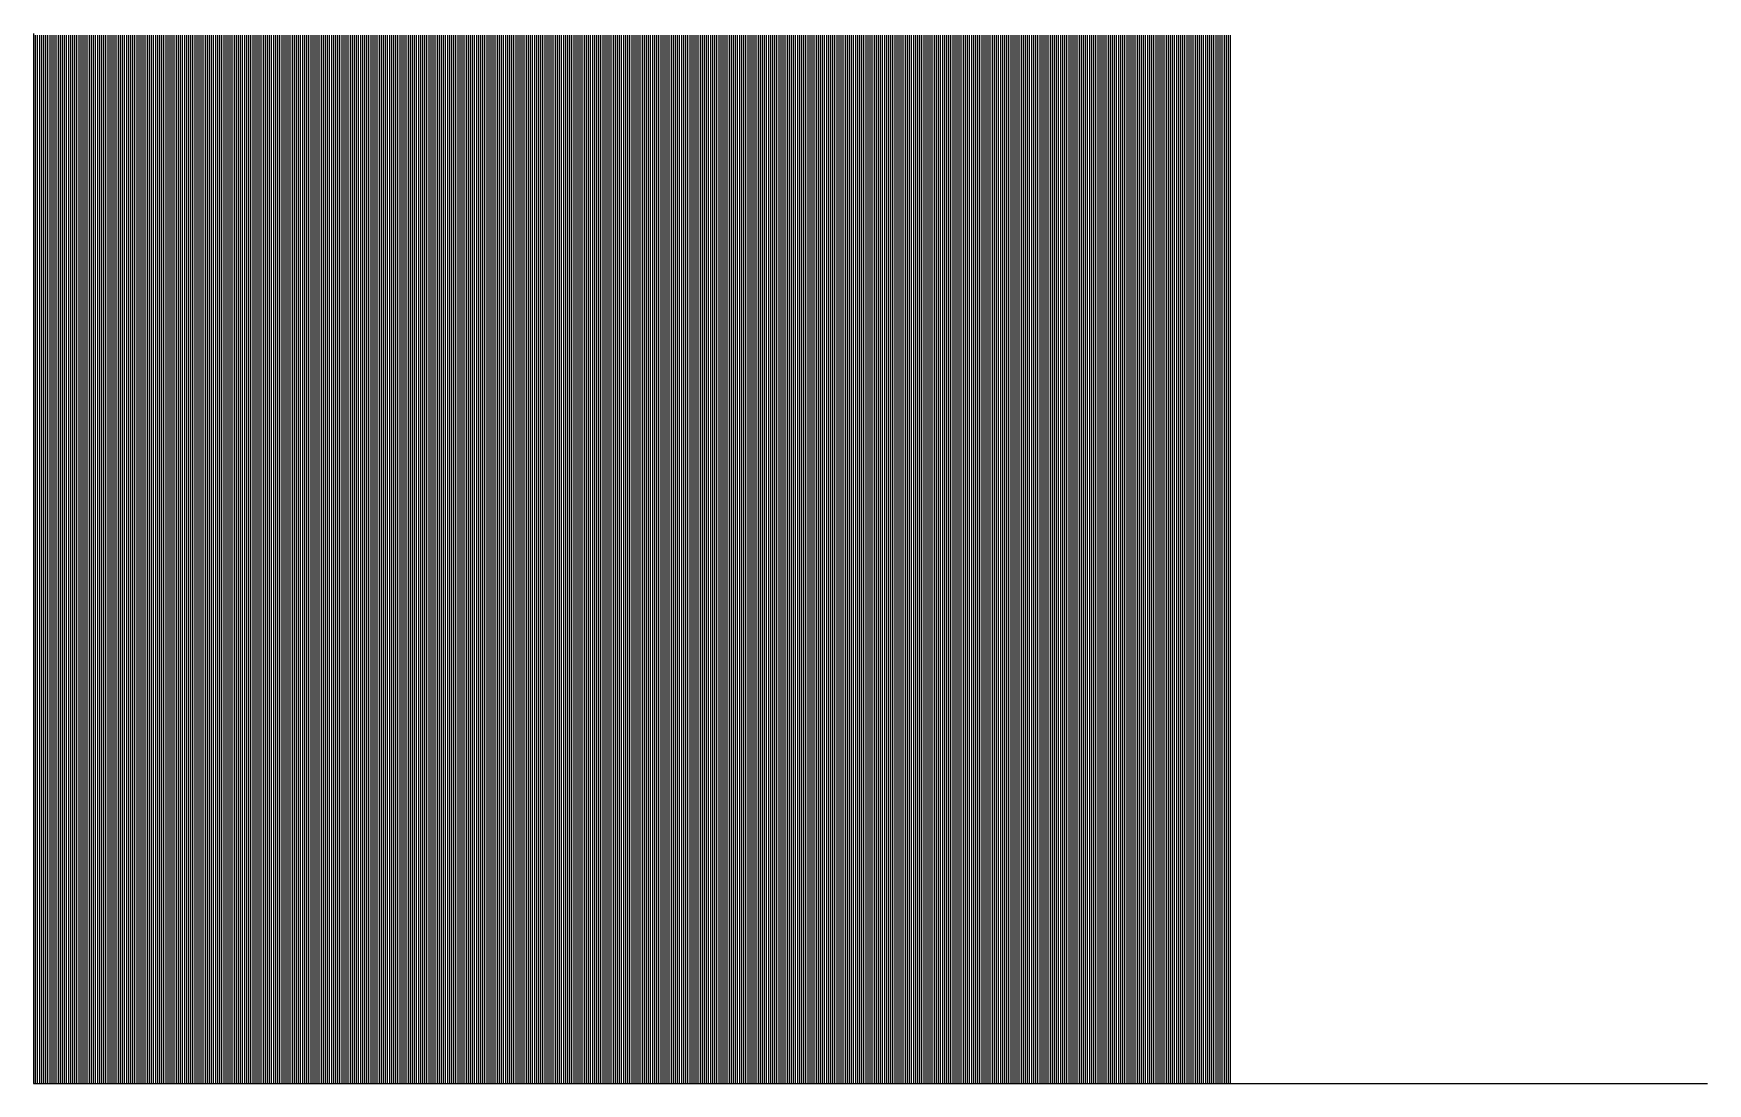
# Model space of a CAD drawing. Header units: millimetres. Extents: x -782 to 10910, y 3841 to 13237.
# Drawn here: x 9859 to 10910, y 7950 to 8609 of the extents above; entities that cross this region are included whole.
import ezdxf

# ---------------------------------------------------------------- set-up
doc = ezdxf.new("R2010")
doc.units = ezdxf.units.MM

msp = doc.modelspace()

# ---------------------------------------------------------------- linework, layer by layer
at = {"lineweight": 25}
for p, q in [((9858.969228, 8608.799084), (9858.969228, 7949.737907)), ((9860.269228, 7949.73809), (9860.269228, 8607.77814)), ((9861.569228, 7949.73809), (9861.569228, 8607.77814)), ((9862.869228, 7949.73809), (9862.869228, 8607.77814)), ((9864.169228, 7949.73809), (9864.169228, 8607.77814)), ((9865.469228, 7949.73809), (9865.469228, 8607.77814)), ((9866.769228, 7949.73809), (9866.769228, 8607.77814)), ((9868.069228, 7949.73809), (9868.069228, 8607.77814)), ((9869.369228, 7949.73809), (9869.369228, 8607.77814)), ((9870.669228, 7949.73809), (9870.669228, 8607.77814)), ((9871.969228, 7949.73809), (9871.969228, 8607.77814)), ((9873.269228, 7949.73809), (9873.269228, 8607.77814)), ((9874.569228, 7949.73809), (9874.569228, 8607.77814)), ((9875.869228, 7949.73809), (9875.869228, 8607.77814)), ((9877.169228, 7949.73809), (9877.169228, 8607.77814)), ((9878.469228, 7949.73809), (9878.469228, 8607.77814)), ((9879.769228, 7949.73809), (9879.769228, 8607.77814)), ((9881.069228, 7949.73809), (9881.069228, 8607.77814)), ((9882.369228, 7949.73809), (9882.369228, 8607.77814)), ((9883.669228, 7949.73809), (9883.669228, 8607.77814)), ((9884.969228, 7949.73809), (9884.969228, 8607.77814)), ((9886.269228, 7949.73809), (9886.269228, 8607.77814)), ((9887.569228, 7949.73809), (9887.569228, 8607.77814)), ((9888.869228, 7949.73809), (9888.869228, 8607.77814)), ((9890.169228, 7949.768861), (9890.169228, 8607.808911)), ((9890.169228, 7949.73809), (9890.169228, 8607.77814)), ((9891.469228, 7949.73809), (9891.469228, 8607.77814)), ((9892.769228, 7949.73809), (9892.769228, 8607.77814)), ((9894.069228, 7949.73809), (9894.069228, 8607.77814)), ((9895.369228, 7949.73809), (9895.369228, 8607.77814)), ((9896.669228, 7949.73809), (9896.669228, 8607.77814)), ((9897.969228, 7949.73809), (9897.969228, 8607.77814)), ((9899.269228, 7949.73809), (9899.269228, 8607.77814)), ((9900.569228, 7949.73809), (9900.569228, 8607.77814)), ((9901.869228, 7949.73809), (9901.869228, 8607.77814)), ((9903.169228, 7949.73809), (9903.169228, 8607.77814)), ((9904.469228, 7949.73809), (9904.469228, 8607.77814)), ((9905.769228, 7949.73809), (9905.769228, 8607.77814)), ((9905.769228, 7949.73809), (9905.769228, 8607.77814)), ((9907.069228, 7949.73809), (9907.069228, 8607.77814)), ((9908.369228, 7949.73809), (9908.369228, 8607.77814)), ((9909.669228, 7949.73809), (9909.669228, 8607.77814)), ((9910.969228, 7949.73809), (9910.969228, 8607.77814)), ((9912.269228, 7949.73809), (9912.269228, 8607.77814)), ((9913.569228, 7949.73809), (9913.569228, 8607.77814)), ((9914.869228, 7949.73809), (9914.869228, 8607.77814)), ((9916.169228, 7949.73809), (9916.169228, 8607.77814)), ((9917.469228, 7949.73809), (9917.469228, 8607.77814)), ((9918.769228, 7949.73809), (9918.769228, 8607.77814)), ((9920.069228, 7949.73809), (9920.069228, 8607.77814)), ((9921.369228, 7949.73809), (9921.369228, 8607.77814)), ((9922.669228, 7949.73809), (9922.669228, 8607.77814)), ((9923.969228, 7949.73809), (9923.969228, 8607.77814)), ((9925.269228, 7949.73809), (9925.269228, 8607.77814)), ((9926.569228, 7949.73809), (9926.569228, 8607.77814)), ((9927.869228, 7949.73809), (9927.869228, 8607.77814)), ((9929.169228, 7949.73809), (9929.169228, 8607.77814)), ((9930.469228, 7949.73809), (9930.469228, 8607.77814)), ((9931.769228, 7949.73809), (9931.769228, 8607.77814)), ((9933.069228, 7949.73809), (9933.069228, 8607.77814)), ((9934.369228, 7949.73809), (9934.369228, 8607.77814)), ((9935.669228, 7949.73809), (9935.669228, 8607.77814)), ((9936.969228, 7949.73809), (9936.969228, 8607.77814)), ((9938.269228, 7949.73809), (9938.269228, 8607.77814)), ((9939.569228, 7949.73809), (9939.569228, 8607.77814)), ((9940.869228, 7949.73809), (9940.869228, 8607.77814)), ((9942.169228, 7949.73809), (9942.169228, 8607.77814)), ((9943.469228, 7949.73809), (9943.469228, 8607.77814)), ((9944.769228, 7949.73809), (9944.769228, 8607.77814)), ((9946.069228, 7949.73809), (9946.069228, 8607.77814)), ((9947.369228, 7949.73809), (9947.369228, 8607.77814)), ((9948.669228, 7949.73809), (9948.669228, 8607.77814)), ((9949.969228, 7949.73809), (9949.969228, 8607.77814)), ((9951.269228, 7949.73809), (9951.269228, 8607.77814)), ((9952.569228, 7949.73809), (9952.569228, 8607.77814)), ((9953.869228, 7949.73809), (9953.869228, 8607.77814)), ((9955.169228, 7949.73809), (9955.169228, 8607.77814)), ((9956.469228, 7949.73809), (9956.469228, 8607.77814)), ((9957.769228, 7949.73809), (9957.769228, 8607.77814)), ((9959.069228, 7949.73809), (9959.069228, 8607.77814)), ((9960.369228, 7949.73809), (9960.369228, 8607.77814)), ((9961.669228, 7949.73809), (9961.669228, 8607.77814)), ((9962.969228, 7949.73809), (9962.969228, 8607.77814)), ((9964.269228, 7949.73809), (9964.269228, 8607.77814)), ((9965.569228, 7949.73809), (9965.569228, 8607.77814)), ((9966.869228, 7949.73809), (9966.869228, 8607.77814)), ((9968.169228, 7949.73809), (9968.169228, 8607.77814)), ((9969.469228, 7949.73809), (9969.469228, 8607.77814)), ((9970.769228, 7949.73809), (9970.769228, 8607.77814)), ((9972.069228, 7949.73809), (9972.069228, 8607.77814)), ((9973.369228, 7949.73809), (9973.369228, 8607.77814)), ((9974.669228, 7949.73809), (9974.669228, 8607.77814)), ((9975.969228, 7949.73809), (9975.969228, 8607.77814)), ((9977.269228, 7949.73809), (9977.269228, 8607.77814)), ((9978.569228, 7949.73809), (9978.569228, 8607.77814)), ((9979.869228, 7949.73809), (9979.869228, 8607.77814)), ((9981.169228, 7949.73809), (9981.169228, 8607.77814)), ((9982.469228, 7949.73809), (9982.469228, 8607.77814)), ((9983.769228, 7949.73809), (9983.769228, 8607.77814)), ((9985.069228, 7949.73809), (9985.069228, 8607.77814)), ((9986.369228, 7949.73809), (9986.369228, 8607.77814)), ((9987.669228, 7949.73809), (9987.669228, 8607.77814)), ((9988.969228, 7949.73809), (9988.969228, 8607.77814)), ((9990.269228, 7949.73809), (9990.269228, 8607.77814)), ((9991.569228, 7949.73809), (9991.569228, 8607.77814)), ((9992.869228, 7949.73809), (9992.869228, 8607.77814)), ((9994.169228, 7949.73809), (9994.169228, 8607.77814)), ((9995.469228, 7949.73809), (9995.469228, 8607.77814)), ((9996.769228, 7949.73809), (9996.769228, 8607.77814)), ((9998.069228, 7949.73809), (9998.069228, 8607.77814)), ((9999.369228, 7949.73809), (9999.369228, 8607.77814)), ((10000.669228, 7949.73809), (10000.669228, 8607.77814)), ((10001.969228, 7949.73809), (10001.969228, 8607.77814)), ((10003.269228, 7949.73809), (10003.269228, 8607.77814)), ((10004.569228, 7949.73809), (10004.569228, 8607.77814)), ((10005.869228, 7949.73809), (10005.869228, 8607.77814)), ((10007.169228, 7949.73809), (10007.169228, 8607.77814)), ((10008.469228, 7949.73809), (10008.469228, 8607.77814)), ((10009.769228, 7949.73809), (10009.769228, 8607.77814)), ((10011.069228, 7949.73809), (10011.069228, 8607.77814)), ((10012.369228, 7949.73809), (10012.369228, 8607.77814)), ((10013.669228, 7949.73809), (10013.669228, 8607.77814)), ((10014.969228, 7949.73809), (10014.969228, 8607.77814)), ((10016.269228, 7949.73809), (10016.269228, 8607.77814)), ((10017.569228, 7949.73809), (10017.569228, 8607.77814)), ((10018.869228, 7949.73809), (10018.869228, 8607.77814)), ((10020.169228, 7949.73809), (10020.169228, 8607.77814)), ((10021.469228, 7949.73809), (10021.469228, 8607.77814)), ((10022.769228, 7949.73809), (10022.769228, 8607.77814)), ((10024.069228, 7949.73809), (10024.069228, 8607.77814)), ((10025.369228, 7949.73809), (10025.369228, 8607.77814)), ((10026.669228, 7949.73809), (10026.669228, 8607.77814)), ((10027.969228, 7949.73809), (10027.969228, 8607.77814)), ((10029.269228, 7949.73809), (10029.269228, 8607.77814)), ((10030.569228, 7949.73809), (10030.569228, 8607.77814)), ((10031.869228, 7949.73809), (10031.869228, 8607.77814)), ((10033.169228, 7949.73809), (10033.169228, 8607.77814)), ((10034.469228, 7949.73809), (10034.469228, 8607.77814)), ((10035.769228, 7949.73809), (10035.769228, 8607.77814)), ((10037.069228, 7949.73809), (10037.069228, 8607.77814)), ((10038.369228, 7949.73809), (10038.369228, 8607.77814)), ((10039.669228, 7949.73809), (10039.669228, 8607.77814)), ((10040.969228, 7949.73809), (10040.969228, 8607.77814)), ((10042.269228, 7949.73809), (10042.269228, 8607.77814)), ((10043.569228, 7949.73809), (10043.569228, 8607.77814)), ((10044.869228, 7949.73809), (10044.869228, 8607.77814)), ((10046.169228, 7949.73809), (10046.169228, 8607.77814)), ((10047.469228, 7949.73809), (10047.469228, 8607.77814)), ((10048.769228, 7949.73809), (10048.769228, 8607.77814)), ((10050.069228, 7949.73809), (10050.069228, 8607.77814)), ((10051.369228, 7949.73809), (10051.369228, 8607.77814)), ((10052.669228, 7949.73809), (10052.669228, 8607.77814)), ((10053.969228, 7949.73809), (10053.969228, 8607.77814)), ((10055.269228, 7949.73809), (10055.269228, 8607.77814)), ((10056.569228, 7949.73809), (10056.569228, 8607.77814)), ((10057.869228, 7949.73809), (10057.869228, 8607.77814)), ((10059.169228, 7949.73809), (10059.169228, 8607.77814)), ((10060.469228, 7949.73809), (10060.469228, 8607.77814)), ((10061.769228, 7949.73809), (10061.769228, 8607.77814)), ((10063.069228, 7949.73809), (10063.069228, 8607.77814)), ((10064.369228, 7949.73809), (10064.369228, 8607.77814)), ((10065.669228, 7949.73809), (10065.669228, 8607.77814)), ((10066.969228, 7949.73809), (10066.969228, 8607.77814)), ((10068.269228, 7949.73809), (10068.269228, 8607.77814)), ((10069.569228, 7949.73809), (10069.569228, 8607.77814)), ((10070.869228, 7949.73809), (10070.869228, 8607.77814)), ((10072.169228, 7949.73809), (10072.169228, 8607.77814)), ((10073.469228, 7949.73809), (10073.469228, 8607.77814)), ((10074.769228, 7949.73809), (10074.769228, 8607.77814)), ((10076.069228, 7949.73809), (10076.069228, 8607.77814)), ((10077.369228, 7949.73809), (10077.369228, 8607.77814)), ((10078.669228, 7949.73809), (10078.669228, 8607.77814)), ((10079.969228, 7949.73809), (10079.969228, 8607.77814)), ((10081.269228, 7949.73809), (10081.269228, 8607.77814)), ((10082.569228, 7949.73809), (10082.569228, 8607.77814)), ((10083.869228, 7949.73809), (10083.869228, 8607.77814)), ((10085.169228, 7949.73809), (10085.169228, 8607.77814)), ((10086.469228, 7949.73809), (10086.469228, 8607.77814)), ((10087.769228, 7949.73809), (10087.769228, 8607.77814)), ((10089.069228, 7949.73809), (10089.069228, 8607.77814)), ((10090.369228, 7949.73809), (10090.369228, 8607.77814)), ((10091.669228, 7949.73809), (10091.669228, 8607.77814)), ((10092.969228, 7949.73809), (10092.969228, 8607.77814)), ((10094.269228, 7949.73809), (10094.269228, 8607.77814)), ((10095.569228, 7949.73809), (10095.569228, 8607.77814)), ((10096.869228, 7949.73809), (10096.869228, 8607.77814)), ((10098.169228, 7949.73809), (10098.169228, 8607.77814)), ((10099.469228, 7949.73809), (10099.469228, 8607.77814)), ((10100.769228, 7949.73809), (10100.769228, 8607.77814)), ((10102.069228, 7949.73809), (10102.069228, 8607.77814)), ((10103.369228, 7949.73809), (10103.369228, 8607.77814)), ((10104.669228, 7949.73809), (10104.669228, 8607.77814)), ((10105.969228, 7949.73809), (10105.969228, 8607.77814)), ((10107.269228, 7949.73809), (10107.269228, 8607.77814)), ((10108.569228, 7949.73809), (10108.569228, 8607.77814)), ((10109.869228, 7949.73809), (10109.869228, 8607.77814)), ((10111.169228, 7949.73809), (10111.169228, 8607.77814)), ((10112.469228, 7949.73809), (10112.469228, 8607.77814)), ((10113.769228, 7949.73809), (10113.769228, 8607.77814)), ((10115.069228, 7949.73809), (10115.069228, 8607.77814)), ((10116.369228, 7949.73809), (10116.369228, 8607.77814)), ((10117.669228, 7949.73809), (10117.669228, 8607.77814)), ((10118.969228, 7949.73809), (10118.969228, 8607.77814)), ((10120.269228, 7949.73809), (10120.269228, 8607.77814)), ((10121.569228, 7949.73809), (10121.569228, 8607.77814)), ((10122.869228, 7949.73809), (10122.869228, 8607.77814)), ((10124.169228, 7949.73809), (10124.169228, 8607.77814)), ((10125.469228, 7949.73809), (10125.469228, 8607.77814)), ((10126.769228, 7949.73809), (10126.769228, 8607.77814)), ((10128.069228, 7949.73809), (10128.069228, 8607.77814)), ((10129.369228, 7949.73809), (10129.369228, 8607.77814)), ((10130.669228, 7949.73809), (10130.669228, 8607.77814)), ((10131.969228, 7949.73809), (10131.969228, 8607.77814)), ((10133.269228, 7949.73809), (10133.269228, 8607.77814)), ((10134.569228, 7949.73809), (10134.569228, 8607.77814)), ((10135.869228, 7949.73809), (10135.869228, 8607.77814)), ((10137.169228, 7949.73809), (10137.169228, 8607.77814)), ((10138.469228, 7949.73809), (10138.469228, 8607.77814)), ((10139.769228, 7949.73809), (10139.769228, 8607.77814)), ((10141.069228, 7949.73809), (10141.069228, 8607.77814)), ((10142.369228, 7949.73809), (10142.369228, 8607.77814)), ((10143.669228, 7949.73809), (10143.669228, 8607.77814)), ((10144.969228, 7949.73809), (10144.969228, 8607.77814)), ((10146.269228, 7949.73809), (10146.269228, 8607.77814)), ((10147.569228, 7949.73809), (10147.569228, 8607.77814)), ((10148.869228, 7949.73809), (10148.869228, 8607.77814)), ((10150.169228, 7949.73809), (10150.169228, 8607.77814)), ((10151.469228, 7949.73809), (10151.469228, 8607.77814)), ((10152.769228, 7949.73809), (10152.769228, 8607.77814)), ((10154.069228, 7949.73809), (10154.069228, 8607.77814)), ((10155.369228, 7949.73809), (10155.369228, 8607.77814)), ((10156.669228, 7949.73809), (10156.669228, 8607.77814)), ((10157.969228, 7949.73809), (10157.969228, 8607.77814)), ((10159.269228, 7949.73809), (10159.269228, 8607.77814)), ((10160.569228, 7949.73809), (10160.569228, 8607.77814)), ((10161.869228, 7949.73809), (10161.869228, 8607.77814)), ((10163.169228, 7949.73809), (10163.169228, 8607.77814)), ((10164.469228, 7949.73809), (10164.469228, 8607.77814)), ((10165.769228, 7949.73809), (10165.769228, 8607.77814)), ((10167.069228, 7949.73809), (10167.069228, 8607.77814)), ((10168.369228, 7949.73809), (10168.369228, 8607.77814)), ((10169.669228, 7949.73809), (10169.669228, 8607.77814)), ((10170.969228, 7949.73809), (10170.969228, 8607.77814)), ((10172.269228, 7949.73809), (10172.269228, 8607.77814)), ((10173.569228, 7949.73809), (10173.569228, 8607.77814)), ((10174.869228, 7949.73809), (10174.869228, 8607.77814)), ((10176.169228, 7949.73809), (10176.169228, 8607.77814)), ((10177.469228, 7949.73809), (10177.469228, 8607.77814)), ((10178.769228, 7949.73809), (10178.769228, 8607.77814)), ((10180.069228, 7949.73809), (10180.069228, 8607.77814)), ((10181.369228, 7949.73809), (10181.369228, 8607.77814)), ((10182.669228, 7949.73809), (10182.669228, 8607.77814)), ((10183.969228, 7949.73809), (10183.969228, 8607.77814)), ((10185.269228, 7949.73809), (10185.269228, 8607.77814)), ((10186.569228, 7949.73809), (10186.569228, 8607.77814)), ((10187.869228, 7949.73809), (10187.869228, 8607.77814)), ((10189.169228, 7949.73809), (10189.169228, 8607.77814)), ((10190.469228, 7949.73809), (10190.469228, 8607.77814)), ((10191.769228, 7949.73809), (10191.769228, 8607.77814)), ((10193.069228, 7949.73809), (10193.069228, 8607.77814)), ((10194.369228, 7949.73809), (10194.369228, 8607.77814)), ((10195.669228, 7949.73809), (10195.669228, 8607.77814)), ((10196.969228, 7949.73809), (10196.969228, 8607.77814)), ((10198.269228, 7949.73809), (10198.269228, 8607.77814)), ((10199.569228, 7949.73809), (10199.569228, 8607.77814)), ((10200.869228, 7949.73809), (10200.869228, 8607.77814)), ((10202.169228, 7949.73809), (10202.169228, 8607.77814)), ((10203.469228, 7949.73809), (10203.469228, 8607.77814)), ((10204.769228, 7949.73809), (10204.769228, 8607.77814)), ((10206.069228, 7949.73809), (10206.069228, 8607.77814)), ((10207.369228, 7949.73809), (10207.369228, 8607.77814)), ((10208.669228, 7949.73809), (10208.669228, 8607.77814)), ((10209.969228, 7949.73809), (10209.969228, 8607.77814)), ((10211.269228, 7949.73809), (10211.269228, 8607.77814)), ((10212.569228, 7949.73809), (10212.569228, 8607.77814)), ((10213.869228, 7949.73809), (10213.869228, 8607.77814)), ((10215.169228, 7949.73809), (10215.169228, 8607.77814)), ((10216.469228, 7949.73809), (10216.469228, 8607.77814)), ((10217.769228, 7949.73809), (10217.769228, 8607.77814)), ((10219.069228, 7949.73809), (10219.069228, 8607.77814)), ((10220.369228, 7949.73809), (10220.369228, 8607.77814)), ((10221.669228, 7949.73809), (10221.669228, 8607.77814)), ((10222.969228, 7949.73809), (10222.969228, 8607.77814)), ((10224.269228, 7949.73809), (10224.269228, 8607.77814)), ((10225.569228, 7949.73809), (10225.569228, 8607.77814)), ((10226.869228, 7949.73809), (10226.869228, 8607.77814)), ((10228.169228, 7949.73809), (10228.169228, 8607.77814)), ((10229.469228, 7949.73809), (10229.469228, 8607.77814)), ((10230.769228, 7949.73809), (10230.769228, 8607.77814)), ((10232.069228, 7949.73809), (10232.069228, 8607.77814)), ((10233.369228, 7949.73809), (10233.369228, 8607.77814)), ((10234.669228, 7949.73809), (10234.669228, 8607.77814)), ((10235.969228, 7949.73809), (10235.969228, 8607.77814)), ((10237.269228, 7949.73809), (10237.269228, 8607.77814)), ((10238.569228, 7949.73809), (10238.569228, 8607.77814)), ((10239.869228, 7949.73809), (10239.869228, 8607.77814)), ((10241.169228, 7949.73809), (10241.169228, 8607.77814)), ((10242.469228, 7949.73809), (10242.469228, 8607.77814)), ((10243.769228, 7949.73809), (10243.769228, 8607.77814)), ((10245.069228, 7949.73809), (10245.069228, 8607.77814)), ((10246.369228, 7949.73809), (10246.369228, 8607.77814)), ((10247.669228, 7949.73809), (10247.669228, 8607.77814)), ((10248.969228, 7949.73809), (10248.969228, 8607.77814)), ((10250.269228, 7949.73809), (10250.269228, 8607.77814)), ((10251.569228, 7949.73809), (10251.569228, 8607.77814)), ((10252.869228, 7949.73809), (10252.869228, 8607.77814)), ((10254.169228, 7949.73809), (10254.169228, 8607.77814)), ((10255.469228, 7949.73809), (10255.469228, 8607.77814)), ((10256.769228, 7949.73809), (10256.769228, 8607.77814)), ((10258.069228, 7949.73809), (10258.069228, 8607.77814)), ((10259.369228, 7949.73809), (10259.369228, 8607.77814)), ((10260.669228, 7949.73809), (10260.669228, 8607.77814)), ((10261.969228, 7949.73809), (10261.969228, 8607.77814)), ((10263.269228, 7949.73809), (10263.269228, 8607.77814)), ((10264.569228, 7949.73809), (10264.569228, 8607.77814)), ((10265.869228, 7949.73809), (10265.869228, 8607.77814)), ((10267.169228, 7949.73809), (10267.169228, 8607.77814)), ((10268.469228, 7949.73809), (10268.469228, 8607.77814)), ((10269.769228, 7949.73809), (10269.769228, 8607.77814)), ((10271.069228, 7949.73809), (10271.069228, 8607.77814)), ((10272.369228, 7949.73809), (10272.369228, 8607.77814)), ((10273.669228, 7949.73809), (10273.669228, 8607.77814)), ((10274.969228, 7949.73809), (10274.969228, 8607.77814)), ((10276.269228, 7949.73809), (10276.269228, 8607.77814)), ((10277.569228, 7949.73809), (10277.569228, 8607.77814)), ((10278.869228, 7949.73809), (10278.869228, 8607.77814)), ((10280.169228, 7949.73809), (10280.169228, 8607.77814)), ((10281.469228, 7949.73809), (10281.469228, 8607.77814)), ((10282.769228, 7949.73809), (10282.769228, 8607.77814)), ((10284.069228, 7949.73809), (10284.069228, 8607.77814)), ((10285.369228, 7949.73809), (10285.369228, 8607.77814)), ((10286.669228, 7949.73809), (10286.669228, 8607.77814)), ((10287.969228, 7949.73809), (10287.969228, 8607.77814)), ((10289.269228, 7949.73809), (10289.269228, 8607.77814)), ((10290.569228, 7949.73809), (10290.569228, 8607.77814)), ((10291.869228, 7949.73809), (10291.869228, 8607.77814)), ((10293.169228, 7949.73809), (10293.169228, 8607.77814)), ((10294.469228, 7949.73809), (10294.469228, 8607.77814)), ((10295.769228, 7949.73809), (10295.769228, 8607.77814)), ((10297.069228, 7949.73809), (10297.069228, 8607.77814)), ((10298.369228, 7949.73809), (10298.369228, 8607.77814)), ((10299.669228, 7949.73809), (10299.669228, 8607.77814)), ((10300.969228, 7949.73809), (10300.969228, 8607.77814)), ((10302.269228, 7949.73809), (10302.269228, 8607.77814)), ((10303.569228, 7949.73809), (10303.569228, 8607.77814)), ((10304.869228, 7949.73809), (10304.869228, 8607.77814)), ((10306.169228, 7949.73809), (10306.169228, 8607.77814)), ((10307.469228, 7949.73809), (10307.469228, 8607.77814)), ((10308.769228, 7949.73809), (10308.769228, 8607.77814)), ((10310.069228, 7949.73809), (10310.069228, 8607.77814)), ((10311.369228, 7949.73809), (10311.369228, 8607.77814)), ((10312.669228, 7949.73809), (10312.669228, 8607.77814)), ((10313.969228, 7949.73809), (10313.969228, 8607.77814)), ((10315.269228, 7949.73809), (10315.269228, 8607.77814)), ((10316.569228, 7949.73809), (10316.569228, 8607.77814)), ((10317.869228, 7949.73809), (10317.869228, 8607.77814)), ((10319.169228, 7949.73809), (10319.169228, 8607.77814)), ((10320.469228, 7949.73809), (10320.469228, 8607.77814)), ((10321.769228, 7949.73809), (10321.769228, 8607.77814)), ((10323.069228, 7949.73809), (10323.069228, 8607.77814)), ((10324.369228, 7949.73809), (10324.369228, 8607.77814)), ((10325.669228, 7949.73809), (10325.669228, 8607.77814)), ((10326.969228, 7949.73809), (10326.969228, 8607.77814)), ((10328.269228, 7949.73809), (10328.269228, 8607.77814)), ((10329.569228, 7949.73809), (10329.569228, 8607.77814)), ((10330.869228, 7949.73809), (10330.869228, 8607.77814)), ((10332.169228, 7949.73809), (10332.169228, 8607.77814)), ((10333.469228, 7949.73809), (10333.469228, 8607.77814)), ((10334.769228, 7949.73809), (10334.769228, 8607.77814)), ((10336.069228, 7949.73809), (10336.069228, 8607.77814)), ((10337.369228, 7949.73809), (10337.369228, 8607.77814)), ((10338.669228, 7949.73809), (10338.669228, 8607.77814)), ((10339.969228, 7949.73809), (10339.969228, 8607.77814)), ((10341.269228, 7949.73809), (10341.269228, 8607.77814)), ((10342.569228, 7949.73809), (10342.569228, 8607.77814)), ((10343.869228, 7949.73809), (10343.869228, 8607.77814)), ((10345.169228, 7949.73809), (10345.169228, 8607.77814)), ((10346.469228, 7949.73809), (10346.469228, 8607.77814)), ((10347.769228, 7949.73809), (10347.769228, 8607.77814)), ((10349.069228, 7949.73809), (10349.069228, 8607.77814)), ((10350.369228, 7949.73809), (10350.369228, 8607.77814)), ((10351.669228, 7949.73809), (10351.669228, 8607.77814)), ((10352.969228, 7949.73809), (10352.969228, 8607.77814)), ((10354.269228, 7949.73809), (10354.269228, 8607.77814)), ((10355.569228, 7949.73809), (10355.569228, 8607.77814)), ((10356.869228, 7949.73809), (10356.869228, 8607.77814)), ((10358.169228, 7949.73809), (10358.169228, 8607.77814)), ((10359.469228, 7949.73809), (10359.469228, 8607.77814)), ((10360.769228, 7949.73809), (10360.769228, 8607.77814)), ((10362.069228, 7949.73809), (10362.069228, 8607.77814)), ((10363.369228, 7949.73809), (10363.369228, 8607.77814)), ((10364.669228, 7949.73809), (10364.669228, 8607.77814)), ((10365.969228, 7949.73809), (10365.969228, 8607.77814)), ((10367.269228, 7949.73809), (10367.269228, 8607.77814)), ((10368.569228, 7949.73809), (10368.569228, 8607.77814)), ((10369.869228, 7949.73809), (10369.869228, 8607.77814)), ((10371.169228, 7949.73809), (10371.169228, 8607.77814)), ((10372.469228, 7949.73809), (10372.469228, 8607.77814)), ((10373.769228, 7949.73809), (10373.769228, 8607.77814)), ((10375.069228, 7949.73809), (10375.069228, 8607.77814)), ((10376.369228, 7949.73809), (10376.369228, 8607.77814)), ((10377.669228, 7949.73809), (10377.669228, 8607.77814)), ((10378.969228, 7949.73809), (10378.969228, 8607.77814)), ((10380.269228, 7949.73809), (10380.269228, 8607.77814)), ((10381.569228, 7949.73809), (10381.569228, 8607.77814)), ((10382.869228, 7949.73809), (10382.869228, 8607.77814)), ((10384.169228, 7949.73809), (10384.169228, 8607.77814)), ((10385.469228, 7949.73809), (10385.469228, 8607.77814)), ((10386.769228, 7949.73809), (10386.769228, 8607.77814)), ((10388.069228, 7949.73809), (10388.069228, 8607.77814)), ((10389.369228, 7949.73809), (10389.369228, 8607.77814)), ((10390.669228, 7949.73809), (10390.669228, 8607.77814)), ((10391.969228, 7949.73809), (10391.969228, 8607.77814)), ((10393.269228, 7949.73809), (10393.269228, 8607.77814)), ((10394.569228, 7949.73809), (10394.569228, 8607.77814)), ((10395.869228, 7949.73809), (10395.869228, 8607.77814)), ((10397.169228, 7949.73809), (10397.169228, 8607.77814)), ((10398.469228, 7949.73809), (10398.469228, 8607.77814)), ((10399.769228, 7949.73809), (10399.769228, 8607.77814)), ((10401.069228, 7949.73809), (10401.069228, 8607.77814)), ((10402.369228, 7949.73809), (10402.369228, 8607.77814)), ((10403.669228, 7949.73809), (10403.669228, 8607.77814)), ((10404.969228, 7949.73809), (10404.969228, 8607.77814)), ((10406.269228, 7949.73809), (10406.269228, 8607.77814)), ((10407.569228, 7949.73809), (10407.569228, 8607.77814)), ((10408.869228, 7949.73809), (10408.869228, 8607.77814)), ((10410.169228, 7949.73809), (10410.169228, 8607.77814)), ((10411.469228, 7949.73809), (10411.469228, 8607.77814)), ((10412.769228, 7949.73809), (10412.769228, 8607.77814)), ((10414.069228, 7949.73809), (10414.069228, 8607.77814)), ((10415.369228, 7949.73809), (10415.369228, 8607.77814)), ((10416.669228, 7949.73809), (10416.669228, 8607.77814)), ((10417.969228, 7949.73809), (10417.969228, 8607.77814)), ((10419.269228, 7949.73809), (10419.269228, 8607.77814)), ((10420.569228, 7949.73809), (10420.569228, 8607.77814)), ((10421.869228, 7949.73809), (10421.869228, 8607.77814)), ((10423.169228, 7949.73809), (10423.169228, 8607.77814)), ((10424.469228, 7949.73809), (10424.469228, 8607.77814)), ((10425.769228, 7949.73809), (10425.769228, 8607.77814)), ((10427.069228, 7949.73809), (10427.069228, 8607.77814)), ((10428.369228, 7949.73809), (10428.369228, 8607.77814)), ((10429.669228, 7949.73809), (10429.669228, 8607.77814)), ((10430.969228, 7949.73809), (10430.969228, 8607.77814)), ((10432.269228, 7949.73809), (10432.269228, 8607.77814)), ((10433.569228, 7949.73809), (10433.569228, 8607.77814)), ((10434.869228, 7949.73809), (10434.869228, 8607.77814)), ((10436.169228, 7949.73809), (10436.169228, 8607.77814)), ((10437.469228, 7949.73809), (10437.469228, 8607.77814)), ((10438.769228, 7949.73809), (10438.769228, 8607.77814)), ((10440.069228, 7949.73809), (10440.069228, 8607.77814)), ((10441.369228, 7949.73809), (10441.369228, 8607.77814)), ((10442.669228, 7949.73809), (10442.669228, 8607.77814)), ((10443.969228, 7949.73809), (10443.969228, 8607.77814)), ((10445.269228, 7949.73809), (10445.269228, 8607.77814)), ((10446.569228, 7949.73809), (10446.569228, 8607.77814)), ((10447.869228, 7949.73809), (10447.869228, 8607.77814)), ((10449.169228, 7949.73809), (10449.169228, 8607.77814)), ((10450.469228, 7949.73809), (10450.469228, 8607.77814)), ((10451.769228, 7949.73809), (10451.769228, 8607.77814)), ((10453.069228, 7949.73809), (10453.069228, 8607.77814)), ((10454.369228, 7949.73809), (10454.369228, 8607.77814)), ((10455.669228, 7949.73809), (10455.669228, 8607.77814)), ((10456.969228, 7949.73809), (10456.969228, 8607.77814)), ((10458.269228, 7949.73809), (10458.269228, 8607.77814)), ((10459.569228, 7949.73809), (10459.569228, 8607.77814)), ((10460.869228, 7949.73809), (10460.869228, 8607.77814)), ((10462.169228, 7949.73809), (10462.169228, 8607.77814)), ((10463.469228, 7949.73809), (10463.469228, 8607.77814)), ((10464.769228, 7949.73809), (10464.769228, 8607.77814)), ((10466.069228, 7949.73809), (10466.069228, 8607.77814)), ((10467.369228, 7949.73809), (10467.369228, 8607.77814)), ((10468.669228, 7949.73809), (10468.669228, 8607.77814)), ((10469.969228, 7949.73809), (10469.969228, 8607.77814)), ((10471.269228, 7949.73809), (10471.269228, 8607.77814)), ((10472.569228, 7949.73809), (10472.569228, 8607.77814)), ((10473.869228, 7949.73809), (10473.869228, 8607.77814)), ((10475.169228, 7949.73809), (10475.169228, 8607.77814)), ((10476.469228, 7949.73809), (10476.469228, 8607.77814)), ((10477.769228, 7949.73809), (10477.769228, 8607.77814)), ((10479.069228, 7949.73809), (10479.069228, 8607.77814)), ((10480.369228, 7949.73809), (10480.369228, 8607.77814)), ((10481.669228, 7949.73809), (10481.669228, 8607.77814)), ((10482.969228, 7949.73809), (10482.969228, 8607.77814)), ((10484.269228, 7949.73809), (10484.269228, 8607.77814)), ((10485.569228, 7949.73809), (10485.569228, 8607.77814)), ((10486.869228, 7949.73809), (10486.869228, 8607.77814)), ((10488.169228, 7949.73809), (10488.169228, 8607.77814)), ((10489.469228, 7949.73809), (10489.469228, 8607.77814)), ((10490.769228, 7949.73809), (10490.769228, 8607.77814)), ((10492.069228, 7949.73809), (10492.069228, 8607.77814)), ((10493.369228, 7949.73809), (10493.369228, 8607.77814)), ((10494.669228, 7949.73809), (10494.669228, 8607.77814)), ((10495.969228, 7949.73809), (10495.969228, 8607.77814)), ((10497.269228, 7949.73809), (10497.269228, 8607.77814)), ((10498.569228, 7949.73809), (10498.569228, 8607.77814)), ((10499.869228, 7949.73809), (10499.869228, 8607.77814)), ((10501.169228, 7949.73809), (10501.169228, 8607.77814)), ((10502.469228, 7949.73809), (10502.469228, 8607.77814)), ((10503.769228, 7949.73809), (10503.769228, 8607.77814)), ((10505.069228, 7949.73809), (10505.069228, 8607.77814)), ((10506.369228, 7949.73809), (10506.369228, 8607.77814)), ((10507.669228, 7949.73809), (10507.669228, 8607.77814)), ((10508.969228, 7949.73809), (10508.969228, 8607.77814)), ((10510.269228, 7949.73809), (10510.269228, 8607.77814)), ((10511.569228, 7949.73809), (10511.569228, 8607.77814)), ((10512.869228, 7949.73809), (10512.869228, 8607.77814)), ((10514.169228, 7949.73809), (10514.169228, 8607.77814)), ((10515.469228, 7949.73809), (10515.469228, 8607.77814)), ((10516.769228, 7949.73809), (10516.769228, 8607.77814)), ((10518.069228, 7949.73809), (10518.069228, 8607.77814)), ((10519.369228, 7949.73809), (10519.369228, 8607.77814)), ((10520.669228, 7949.73809), (10520.669228, 8607.77814)), ((10521.969228, 7949.73809), (10521.969228, 8607.77814)), ((10523.269228, 7949.73809), (10523.269228, 8607.77814)), ((10524.569228, 7949.73809), (10524.569228, 8607.77814)), ((10525.869228, 7949.73809), (10525.869228, 8607.77814)), ((10527.169228, 7949.73809), (10527.169228, 8607.77814)), ((10528.469228, 7949.73809), (10528.469228, 8607.77814)), ((10529.769228, 7949.73809), (10529.769228, 8607.77814)), ((10531.069228, 7949.73809), (10531.069228, 8607.77814)), ((10532.369228, 7949.73809), (10532.369228, 8607.77814)), ((10533.669228, 7949.73809), (10533.669228, 8607.77814)), ((10534.969228, 7949.73809), (10534.969228, 8607.77814)), ((10536.269228, 7949.73809), (10536.269228, 8607.77814)), ((10537.569228, 7949.73809), (10537.569228, 8607.77814)), ((10538.869228, 7949.73809), (10538.869228, 8607.77814)), ((10540.169228, 7949.73809), (10540.169228, 8607.77814)), ((10541.469228, 7949.73809), (10541.469228, 8607.77814)), ((10542.769228, 7949.73809), (10542.769228, 8607.77814)), ((10544.069228, 7949.73809), (10544.069228, 8607.77814)), ((10545.369228, 7949.73809), (10545.369228, 8607.77814)), ((10546.669228, 7949.73809), (10546.669228, 8607.77814)), ((10547.969228, 7949.73809), (10547.969228, 8607.77814)), ((10549.269228, 7949.73809), (10549.269228, 8607.77814)), ((10550.569228, 7949.73809), (10550.569228, 8607.77814)), ((10551.869228, 7949.73809), (10551.869228, 8607.77814)), ((10553.169228, 7949.73809), (10553.169228, 8607.77814)), ((10554.469228, 7949.73809), (10554.469228, 8607.77814)), ((10555.769228, 7949.73809), (10555.769228, 8607.77814)), ((10557.069228, 7949.73809), (10557.069228, 8607.77814)), ((10558.369228, 7949.73809), (10558.369228, 8607.77814)), ((10559.669228, 7949.73809), (10559.669228, 8607.77814)), ((10560.969228, 7949.73809), (10560.969228, 8607.77814)), ((10562.269228, 7949.73809), (10562.269228, 8607.77814)), ((10563.569228, 7949.73809), (10563.569228, 8607.77814)), ((10564.869228, 7949.73809), (10564.869228, 8607.77814)), ((10566.169228, 7949.73809), (10566.169228, 8607.77814)), ((10567.469228, 7949.73809), (10567.469228, 8607.77814)), ((10568.769228, 7949.73809), (10568.769228, 8607.77814)), ((10570.069228, 7949.73809), (10570.069228, 8607.77814)), ((10571.369228, 7949.73809), (10571.369228, 8607.77814)), ((10572.669228, 7949.73809), (10572.669228, 8607.77814)), ((10573.969228, 7949.73809), (10573.969228, 8607.77814)), ((10575.269228, 7949.73809), (10575.269228, 8607.77814)), ((10576.569228, 7949.73809), (10576.569228, 8607.77814)), ((10577.869228, 7949.73809), (10577.869228, 8607.77814)), ((10579.169228, 7949.73809), (10579.169228, 8607.77814)), ((10580.469228, 7949.73809), (10580.469228, 8607.77814)), ((10581.769228, 7949.73809), (10581.769228, 8607.77814)), ((10583.069228, 7949.73809), (10583.069228, 8607.77814)), ((10584.369228, 7949.73809), (10584.369228, 8607.77814)), ((10585.669228, 7949.73809), (10585.669228, 8607.77814)), ((10586.969228, 7949.73809), (10586.969228, 8607.77814)), ((10588.269228, 7949.73809), (10588.269228, 8607.77814)), ((10589.569228, 7949.73809), (10589.569228, 8607.77814)), ((10590.869228, 7949.73809), (10590.869228, 8607.77814)), ((10592.169228, 7949.73809), (10592.169228, 8607.77814)), ((10593.469228, 7949.73809), (10593.469228, 8607.77814)), ((10594.769228, 7949.73809), (10594.769228, 8607.77814)), ((10596.069228, 7949.73809), (10596.069228, 8607.77814)), ((10597.369228, 7949.73809), (10597.369228, 8607.77814)), ((10598.669228, 7949.73809), (10598.669228, 8607.77814)), ((10599.969228, 7949.73809), (10599.969228, 8607.77814)), ((10601.269228, 7949.73809), (10601.269228, 8607.77814)), ((10602.569228, 7949.73809), (10602.569228, 8607.77814)), ((10603.869228, 7949.73809), (10603.869228, 8607.77814)), ((10605.169228, 7949.73809), (10605.169228, 8607.77814)), ((10606.469228, 7949.73809), (10606.469228, 8607.77814)), ((10607.769228, 7949.73809), (10607.769228, 8607.77814)), ((10609.069228, 7949.73809), (10609.069228, 8607.77814)), ((10610.369228, 7949.73809), (10610.369228, 8607.77814)), ((9858.969228, 7949.737907), (10909.754232, 7949.737907))]:
    msp.add_line(p, q, dxfattribs=at)

doc.saveas('drawing.dxf')
